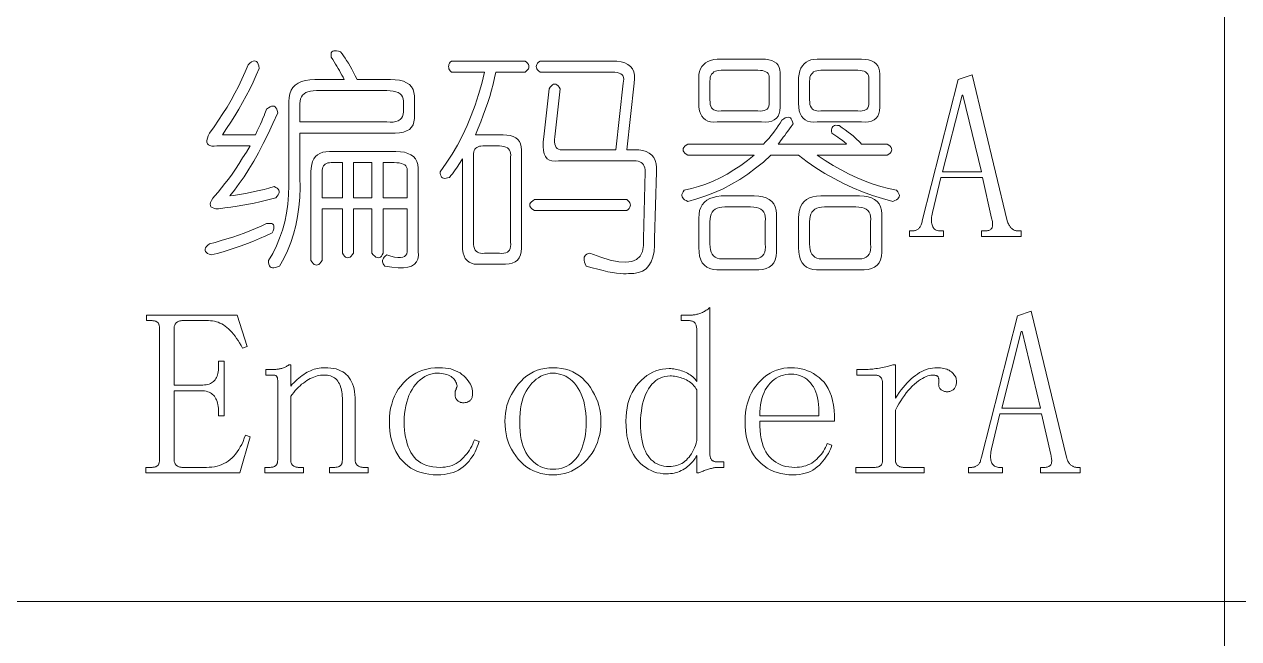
# Model space of a CAD drawing. Extents: x 1 to 297, y 1 to 210.
# Drawn here: x 231.19 to 241.71, y 45.35 to 50.67 of the extents above; entities that cross this region are included whole.
import ezdxf

# ---------------------------------------------------------------- set-up
doc = ezdxf.new("R2010")
doc.units = 0

msp = doc.modelspace()

# ---------------------------------------------------------------- linework, layer by layer
at = {"color": 7, "lineweight": 13}
for p, q in [((241.585, 61.841), (241.585, 29.51)), ((220.3, 45.675), (295.449, 45.675))]:
    msp.add_line(p, q, dxfattribs=at)
for points in [[(233.848, 50.388), (233.846, 50.403), (233.846, 50.416), (233.848, 50.426), (233.853, 50.434), (233.86, 50.44), (233.869, 50.444), (233.88, 50.445), (233.894, 50.444), (233.91, 50.441), (233.928, 50.436), (233.941, 50.419), (233.954, 50.401), (233.967, 50.381), (233.981, 50.359), (233.996, 50.336), (234.01, 50.311), (234.025, 50.285), (234.04, 50.257), (234.056, 50.227), (234.072, 50.196), (234.36, 50.196), (234.402, 50.194), (234.44, 50.189), (234.472, 50.18), (234.5, 50.168), (234.524, 50.152), (234.542, 50.133), (234.556, 50.11), (234.564, 50.083), (234.568, 50.053), (234.568, 50.02), (234.568, 49.892), (234.568, 49.859), (234.564, 49.829), (234.556, 49.804), (234.542, 49.782), (234.524, 49.764), (234.5, 49.75), (234.472, 49.74), (234.44, 49.733), (234.402, 49.731), (234.36, 49.732), (233.576, 49.732), (233.576, 49.348), (233.577, 49.26), (233.574, 49.174), (233.567, 49.091), (233.555, 49.01), (233.54, 48.932), (233.52, 48.857), (233.496, 48.784), (233.468, 48.713), (233.436, 48.645), (233.4, 48.58), (233.381, 48.572), (233.365, 48.567), (233.351, 48.564), (233.338, 48.565), (233.328, 48.568), (233.319, 48.574), (233.312, 48.583), (233.307, 48.595), (233.305, 48.61), (233.304, 48.628), (233.34, 48.69), (233.372, 48.755), (233.4, 48.822), (233.424, 48.892), (233.444, 48.964), (233.459, 49.039), (233.471, 49.116), (233.478, 49.196), (233.481, 49.279), (233.48, 49.364), (233.48, 50.004), (233.482, 50.041), (233.489, 50.073), (233.5, 50.102), (233.515, 50.127), (233.536, 50.148), (233.56, 50.165), (233.589, 50.179), (233.623, 50.188), (233.661, 50.194), (233.704, 50.196), (233.96, 50.196), (233.95, 50.215), (233.94, 50.234), (233.929, 50.254), (233.919, 50.273), (233.908, 50.292), (233.896, 50.311), (233.885, 50.33), (233.873, 50.35), (233.86, 50.369)], [(233.128, 50.324), (233.143, 50.338), (233.157, 50.348), (233.17, 50.355), (233.181, 50.357), (233.192, 50.356), (233.201, 50.351), (233.208, 50.342), (233.215, 50.329), (233.22, 50.313), (233.224, 50.292), (233.197, 50.232), (233.17, 50.172), (233.141, 50.113), (233.111, 50.054), (233.08, 49.996), (233.047, 49.939), (233.013, 49.882), (232.978, 49.826), (232.941, 49.771), (232.904, 49.716), (233.192, 49.716), (233.207, 49.75), (233.221, 49.781), (233.234, 49.81), (233.245, 49.836), (233.256, 49.86), (233.265, 49.881), (233.272, 49.9), (233.279, 49.916), (233.284, 49.929), (233.288, 49.94), (233.303, 49.951), (233.317, 49.959), (233.33, 49.964), (233.341, 49.966), (233.352, 49.964), (233.361, 49.959), (233.368, 49.951), (233.375, 49.94), (233.38, 49.926), (233.384, 49.908), (233.342, 49.814), (233.3, 49.726), (233.259, 49.642), (233.217, 49.562), (233.176, 49.488), (233.134, 49.418), (233.092, 49.354), (233.051, 49.294), (233.009, 49.238), (232.968, 49.188), (233, 49.192), (233.034, 49.196), (233.069, 49.202), (233.106, 49.209), (233.144, 49.216), (233.183, 49.225), (233.223, 49.234), (233.265, 49.244), (233.307, 49.256), (233.352, 49.268), (233.366, 49.261), (233.378, 49.254), (233.387, 49.246), (233.393, 49.237), (233.396, 49.228), (233.396, 49.218), (233.393, 49.208), (233.387, 49.196), (233.379, 49.185), (233.368, 49.172), (233.322, 49.16), (233.276, 49.148), (233.229, 49.137), (233.181, 49.126), (233.132, 49.116), (233.082, 49.107), (233.031, 49.098), (232.979, 49.09), (232.926, 49.083), (232.872, 49.076), (232.848, 49.077), (232.829, 49.081), (232.815, 49.086), (232.805, 49.094), (232.8, 49.104), (232.799, 49.116), (232.802, 49.131), (232.81, 49.148), (232.823, 49.167), (232.84, 49.188), (232.869, 49.221), (232.898, 49.257), (232.927, 49.294), (232.957, 49.334), (232.988, 49.376), (233.018, 49.42), (233.049, 49.467), (233.08, 49.516), (233.112, 49.567), (233.144, 49.62), (232.856, 49.62), (232.832, 49.618), (232.812, 49.619), (232.796, 49.623), (232.784, 49.63), (232.776, 49.64), (232.771, 49.653), (232.771, 49.668), (232.774, 49.687), (232.781, 49.708), (232.792, 49.732), (232.832, 49.787), (232.872, 49.843), (232.909, 49.9), (232.945, 49.957), (232.98, 50.016), (233.012, 50.076), (233.044, 50.136), (233.073, 50.198), (233.101, 50.261)], [(234.888, 50.356), (235.528, 50.356), (235.539, 50.346), (235.548, 50.337), (235.555, 50.327), (235.558, 50.318), (235.56, 50.308), (235.558, 50.298), (235.555, 50.289), (235.548, 50.279), (235.539, 50.27), (235.528, 50.26), (235.272, 50.26), (235.261, 50.209), (235.249, 50.156), (235.236, 50.104), (235.22, 50.05), (235.204, 49.996), (235.185, 49.941), (235.165, 49.886), (235.144, 49.83), (235.12, 49.773), (235.096, 49.716), (235.336, 49.716), (235.369, 49.714), (235.398, 49.71), (235.424, 49.702), (235.446, 49.69), (235.464, 49.676), (235.478, 49.658), (235.488, 49.638), (235.494, 49.614), (235.497, 49.586), (235.496, 49.556), (235.496, 48.772), (235.497, 48.736), (235.494, 48.704), (235.487, 48.676), (235.475, 48.652), (235.46, 48.632), (235.44, 48.617), (235.416, 48.605), (235.388, 48.598), (235.356, 48.595), (235.32, 48.596), (235.144, 48.596), (235.113, 48.595), (235.086, 48.597), (235.062, 48.604), (235.041, 48.614), (235.024, 48.628), (235.009, 48.646), (234.998, 48.668), (234.99, 48.693), (234.985, 48.723), (234.984, 48.756), (234.984, 49.508), (234.974, 49.492), (234.964, 49.476), (234.953, 49.46), (234.943, 49.444), (234.932, 49.428), (234.92, 49.412), (234.909, 49.396), (234.897, 49.38), (234.884, 49.364), (234.872, 49.348), (234.856, 49.343), (234.843, 49.34), (234.831, 49.339), (234.82, 49.34), (234.812, 49.344), (234.804, 49.35), (234.799, 49.358), (234.795, 49.369), (234.792, 49.381), (234.792, 49.396), (234.844, 49.471), (234.894, 49.548), (234.94, 49.628), (234.984, 49.711), (235.024, 49.796), (235.06, 49.884), (235.094, 49.974), (235.124, 50.067), (235.152, 50.162), (235.176, 50.26), (234.888, 50.26), (234.879, 50.27), (234.872, 50.279), (234.867, 50.289), (234.865, 50.298), (234.864, 50.308), (234.865, 50.318), (234.867, 50.327), (234.872, 50.337), (234.879, 50.346)], [(235.656, 50.356), (236.28, 50.356), (236.322, 50.354), (236.359, 50.348), (236.391, 50.339), (236.418, 50.325), (236.44, 50.308), (236.456, 50.287), (236.468, 50.262), (236.474, 50.233), (236.475, 50.201), (236.472, 50.164), (236.408, 49.588), (236.472, 49.588), (236.511, 49.586), (236.546, 49.58), (236.576, 49.571), (236.602, 49.557), (236.624, 49.54), (236.641, 49.519), (236.653, 49.494), (236.661, 49.465), (236.665, 49.433), (236.664, 49.396), (236.648, 48.82), (236.648, 48.759), (236.644, 48.705), (236.634, 48.658), (236.619, 48.618), (236.6, 48.584), (236.575, 48.557), (236.545, 48.537), (236.509, 48.523), (236.469, 48.516), (236.424, 48.516), (236.403, 48.514), (236.378, 48.513), (236.35, 48.515), (236.319, 48.519), (236.284, 48.524), (236.245, 48.531), (236.203, 48.541), (236.157, 48.552), (236.108, 48.565), (236.056, 48.58), (236.047, 48.598), (236.042, 48.615), (236.038, 48.63), (236.038, 48.644), (236.04, 48.656), (236.044, 48.666), (236.051, 48.675), (236.061, 48.682), (236.073, 48.688), (236.088, 48.692), (236.182, 48.656), (236.265, 48.631), (236.338, 48.616), (236.4, 48.613), (236.452, 48.62), (236.493, 48.638), (236.523, 48.667), (236.543, 48.707), (236.553, 48.758), (236.552, 48.82), (236.568, 49.396), (236.567, 49.414), (236.564, 49.431), (236.559, 49.445), (236.552, 49.457), (236.544, 49.468), (236.533, 49.477), (236.521, 49.483), (236.506, 49.488), (236.49, 49.491), (236.472, 49.492), (235.816, 49.492), (235.786, 49.488), (235.759, 49.49), (235.737, 49.497), (235.718, 49.51), (235.704, 49.528), (235.693, 49.552), (235.686, 49.581), (235.683, 49.615), (235.683, 49.655), (235.688, 49.7), (235.736, 50.116), (235.745, 50.13), (235.755, 50.142), (235.764, 50.15), (235.774, 50.154), (235.784, 50.156), (235.793, 50.154), (235.803, 50.15), (235.812, 50.142), (235.822, 50.13), (235.832, 50.116), (235.784, 49.7), (235.782, 49.676), (235.782, 49.655), (235.784, 49.636), (235.789, 49.621), (235.796, 49.608), (235.805, 49.598), (235.816, 49.591), (235.83, 49.587), (235.846, 49.586), (235.864, 49.588), (236.312, 49.588), (236.376, 50.164), (236.38, 50.182), (236.382, 50.199), (236.38, 50.213), (236.376, 50.225), (236.368, 50.236), (236.356, 50.245), (236.342, 50.251), (236.324, 50.256), (236.304, 50.259), (236.28, 50.26), (235.656, 50.26), (235.644, 50.27), (235.635, 50.279), (235.629, 50.289), (235.625, 50.298), (235.624, 50.308), (235.625, 50.318), (235.629, 50.327), (235.635, 50.337), (235.644, 50.346)], [(237.192, 50.372), (237.576, 50.372), (237.609, 50.371), (237.638, 50.366), (237.664, 50.359), (237.686, 50.349), (237.704, 50.336), (237.718, 50.32), (237.728, 50.301), (237.734, 50.28), (237.737, 50.255), (237.736, 50.228), (237.736, 49.988), (237.737, 49.955), (237.734, 49.925), (237.728, 49.9), (237.718, 49.878), (237.704, 49.86), (237.686, 49.846), (237.664, 49.836), (237.638, 49.829), (237.609, 49.827), (237.576, 49.828), (237.192, 49.828), (237.161, 49.827), (237.134, 49.829), (237.11, 49.836), (237.089, 49.846), (237.072, 49.86), (237.057, 49.878), (237.046, 49.9), (237.038, 49.925), (237.033, 49.955), (237.032, 49.988), (237.032, 50.212), (237.033, 50.24), (237.038, 50.265), (237.046, 50.287), (237.057, 50.307), (237.072, 50.324), (237.089, 50.339), (237.11, 50.351), (237.134, 50.361), (237.161, 50.368)], [(237.896, 50.212), (237.9, 50.242), (237.907, 50.27), (237.917, 50.294), (237.929, 50.314), (237.944, 50.332), (237.961, 50.346), (237.981, 50.358), (238.003, 50.366), (238.028, 50.37), (238.056, 50.372), (238.44, 50.372), (238.473, 50.37), (238.502, 50.366), (238.528, 50.358), (238.55, 50.346), (238.568, 50.332), (238.582, 50.314), (238.592, 50.294), (238.598, 50.27), (238.601, 50.242), (238.6, 50.212), (238.6, 49.988), (238.601, 49.955), (238.598, 49.925), (238.592, 49.9), (238.582, 49.878), (238.568, 49.86), (238.55, 49.846), (238.528, 49.836), (238.502, 49.829), (238.473, 49.827), (238.44, 49.828), (238.056, 49.828), (238.025, 49.827), (237.998, 49.829), (237.974, 49.836), (237.953, 49.846), (237.936, 49.86), (237.921, 49.878), (237.91, 49.9), (237.902, 49.925), (237.897, 49.955), (237.896, 49.988)], [(237.544, 50.276), (237.224, 50.276), (237.205, 50.275), (237.189, 50.272), (237.175, 50.267), (237.162, 50.261), (237.152, 50.252), (237.143, 50.241), (237.136, 50.229), (237.131, 50.215), (237.129, 50.198), (237.128, 50.18), (237.128, 50.02), (237.129, 49.999), (237.131, 49.98), (237.136, 49.964), (237.143, 49.951), (237.152, 49.94), (237.162, 49.932), (237.175, 49.926), (237.189, 49.923), (237.205, 49.922), (237.224, 49.924), (237.544, 49.924), (237.565, 49.922), (237.583, 49.923), (237.599, 49.926), (237.613, 49.932), (237.624, 49.94), (237.632, 49.951), (237.638, 49.964), (237.641, 49.98), (237.642, 49.999), (237.64, 50.02), (237.64, 50.196), (237.642, 50.211), (237.641, 50.225), (237.638, 50.237), (237.632, 50.247), (237.624, 50.256), (237.613, 50.263), (237.599, 50.269), (237.583, 50.273), (237.565, 50.275)], [(238.408, 50.276), (238.088, 50.276), (238.069, 50.275), (238.053, 50.272), (238.039, 50.267), (238.026, 50.261), (238.016, 50.252), (238.007, 50.241), (238, 50.229), (237.995, 50.215), (237.993, 50.198), (237.992, 50.18), (237.992, 50.02), (237.993, 49.999), (237.995, 49.98), (238, 49.964), (238.007, 49.951), (238.016, 49.94), (238.026, 49.932), (238.039, 49.926), (238.053, 49.923), (238.069, 49.922), (238.088, 49.924), (238.408, 49.924), (238.429, 49.922), (238.447, 49.923), (238.463, 49.926), (238.477, 49.932), (238.488, 49.94), (238.496, 49.951), (238.502, 49.964), (238.505, 49.98), (238.506, 49.999), (238.504, 50.02), (238.504, 50.18), (238.506, 50.198), (238.505, 50.215), (238.502, 50.229), (238.496, 50.241), (238.488, 50.252), (238.477, 50.261), (238.463, 50.267), (238.447, 50.272), (238.429, 50.275)], [(239.488, 49.348), (239.128, 49.348), (239.056, 49.044), (239.053, 49.03), (239.051, 49.016), (239.049, 49.003), (239.048, 48.991), (239.048, 48.979), (239.048, 48.968), (239.049, 48.957), (239.051, 48.947), (239.053, 48.937), (239.056, 48.928), (239.059, 48.92), (239.064, 48.912), (239.069, 48.906), (239.075, 48.9), (239.082, 48.895), (239.089, 48.891), (239.098, 48.888), (239.107, 48.886), (239.117, 48.884), (239.128, 48.884), (239.152, 48.884), (239.152, 48.836), (238.856, 48.836), (238.856, 48.884), (238.88, 48.884), (238.886, 48.884), (238.892, 48.885), (238.898, 48.886), (238.904, 48.887), (238.91, 48.889), (238.915, 48.891), (238.921, 48.894), (238.926, 48.897), (238.931, 48.9), (238.936, 48.904), (238.94, 48.908), (238.945, 48.913), (238.949, 48.919), (238.952, 48.925), (238.956, 48.931), (238.959, 48.938), (238.961, 48.946), (238.964, 48.954), (238.966, 48.963), (238.968, 48.972), (239.28, 50.196), (239.4, 50.236), (239.704, 48.972), (239.707, 48.963), (239.71, 48.954), (239.714, 48.946), (239.718, 48.938), (239.722, 48.931), (239.726, 48.925), (239.73, 48.919), (239.734, 48.913), (239.739, 48.908), (239.744, 48.904), (239.749, 48.9), (239.754, 48.897), (239.759, 48.894), (239.764, 48.891), (239.77, 48.889), (239.775, 48.887), (239.781, 48.886), (239.787, 48.885), (239.793, 48.884), (239.8, 48.884), (239.824, 48.884), (239.824, 48.836), (239.48, 48.836), (239.48, 48.884), (239.512, 48.884), (239.521, 48.884), (239.529, 48.885), (239.537, 48.887), (239.544, 48.889), (239.551, 48.891), (239.556, 48.894), (239.561, 48.898), (239.565, 48.902), (239.569, 48.907), (239.572, 48.912), (239.574, 48.918), (239.575, 48.924), (239.576, 48.931), (239.577, 48.939), (239.577, 48.947), (239.576, 48.956), (239.575, 48.965), (239.573, 48.975), (239.571, 48.985), (239.568, 48.996)], [(234.328, 50.1), (233.72, 50.1), (233.692, 50.099), (233.668, 50.096), (233.646, 50.09), (233.627, 50.082), (233.612, 50.072), (233.599, 50.06), (233.589, 50.045), (233.581, 50.028), (233.577, 50.009), (233.576, 49.988), (233.576, 49.828), (234.328, 49.828), (234.358, 49.826), (234.385, 49.827), (234.408, 49.831), (234.427, 49.838), (234.444, 49.848), (234.456, 49.861), (234.465, 49.876), (234.471, 49.895), (234.473, 49.916), (234.472, 49.94), (234.472, 49.988), (234.473, 50.009), (234.471, 50.028), (234.465, 50.045), (234.456, 50.06), (234.444, 50.072), (234.427, 50.082), (234.408, 50.09), (234.385, 50.096), (234.358, 50.099)], [(239.32, 50.06), (239.312, 50.06), (239.144, 49.396), (239.48, 49.396)], [(238.184, 49.732), (238.181, 49.747), (238.181, 49.76), (238.183, 49.771), (238.186, 49.781), (238.192, 49.788), (238.199, 49.793), (238.208, 49.797), (238.219, 49.799), (238.233, 49.798), (238.248, 49.796), (238.275, 49.777), (238.301, 49.759), (238.325, 49.741), (238.347, 49.724), (238.368, 49.708), (238.386, 49.692), (238.402, 49.677), (238.417, 49.663), (238.429, 49.649), (238.44, 49.636), (238.664, 49.636), (238.678, 49.626), (238.689, 49.617), (238.697, 49.607), (238.702, 49.598), (238.704, 49.588), (238.702, 49.578), (238.697, 49.569), (238.689, 49.559), (238.678, 49.55), (238.664, 49.54), (238.056, 49.54), (238.126, 49.494), (238.196, 49.451), (238.265, 49.412), (238.335, 49.376), (238.404, 49.344), (238.472, 49.315), (238.541, 49.29), (238.609, 49.269), (238.676, 49.251), (238.744, 49.236), (238.755, 49.224), (238.763, 49.212), (238.768, 49.201), (238.769, 49.19), (238.768, 49.18), (238.763, 49.171), (238.755, 49.162), (238.744, 49.154), (238.729, 49.147), (238.712, 49.14), (238.623, 49.164), (238.536, 49.192), (238.45, 49.223), (238.366, 49.258), (238.284, 49.296), (238.203, 49.338), (238.124, 49.383), (238.046, 49.432), (237.97, 49.484), (237.896, 49.54), (237.656, 49.54), (237.591, 49.481), (237.524, 49.427), (237.456, 49.376), (237.387, 49.33), (237.316, 49.288), (237.243, 49.25), (237.168, 49.216), (237.092, 49.187), (237.015, 49.161), (236.936, 49.14), (236.921, 49.147), (236.909, 49.154), (236.899, 49.162), (236.892, 49.171), (236.888, 49.18), (236.886, 49.19), (236.886, 49.201), (236.89, 49.212), (236.895, 49.224), (236.904, 49.236), (236.967, 49.251), (237.03, 49.269), (237.093, 49.29), (237.155, 49.315), (237.216, 49.344), (237.276, 49.376), (237.336, 49.412), (237.395, 49.451), (237.454, 49.494), (237.512, 49.54), (236.936, 49.54), (236.921, 49.55), (236.91, 49.559), (236.902, 49.569), (236.897, 49.578), (236.896, 49.588), (236.897, 49.598), (236.902, 49.607), (236.91, 49.617), (236.921, 49.626), (236.936, 49.636), (237.592, 49.636), (237.608, 49.653), (237.624, 49.67), (237.64, 49.688), (237.656, 49.708), (237.672, 49.728), (237.688, 49.749), (237.704, 49.772), (237.72, 49.795), (237.736, 49.819), (237.752, 49.844), (237.767, 49.855), (237.781, 49.863), (237.794, 49.868), (237.805, 49.87), (237.816, 49.868), (237.825, 49.863), (237.832, 49.855), (237.839, 49.844), (237.844, 49.83), (237.848, 49.812), (237.832, 49.79), (237.817, 49.769), (237.803, 49.749), (237.789, 49.73), (237.776, 49.712), (237.763, 49.695), (237.751, 49.679), (237.74, 49.664), (237.73, 49.649), (237.72, 49.636), (238.312, 49.636), (238.305, 49.643), (238.296, 49.65), (238.287, 49.658), (238.276, 49.667), (238.264, 49.676), (238.25, 49.686), (238.235, 49.697), (238.219, 49.708), (238.202, 49.72)], [(233.832, 49.572), (234.408, 49.572), (234.447, 49.57), (234.482, 49.565), (234.512, 49.556), (234.538, 49.544), (234.56, 49.528), (234.577, 49.509), (234.589, 49.486), (234.597, 49.459), (234.601, 49.429), (234.6, 49.396), (234.6, 48.708), (234.603, 48.672), (234.598, 48.641), (234.587, 48.616), (234.569, 48.595), (234.544, 48.58), (234.511, 48.57), (234.472, 48.565), (234.426, 48.565), (234.372, 48.57), (234.312, 48.58), (234.303, 48.59), (234.297, 48.599), (234.293, 48.609), (234.291, 48.618), (234.292, 48.628), (234.294, 48.638), (234.299, 48.647), (234.307, 48.657), (234.316, 48.666), (234.328, 48.676), (234.364, 48.665), (234.396, 48.657), (234.424, 48.653), (234.448, 48.653), (234.468, 48.656), (234.483, 48.663), (234.495, 48.673), (234.502, 48.686), (234.505, 48.703), (234.504, 48.724), (234.504, 49.076), (234.296, 49.076), (234.296, 48.692), (234.289, 48.678), (234.282, 48.666), (234.274, 48.658), (234.265, 48.654), (234.256, 48.652), (234.246, 48.654), (234.235, 48.658), (234.224, 48.666), (234.212, 48.678), (234.2, 48.692), (234.2, 49.076), (234.04, 49.076), (234.04, 48.692), (234.03, 48.678), (234.02, 48.666), (234.011, 48.658), (234.001, 48.654), (233.992, 48.652), (233.982, 48.654), (233.972, 48.658), (233.963, 48.666), (233.953, 48.678), (233.944, 48.692), (233.944, 49.076), (233.768, 49.076), (233.768, 48.628), (233.758, 48.614), (233.748, 48.602), (233.739, 48.594), (233.729, 48.59), (233.72, 48.588), (233.71, 48.59), (233.7, 48.594), (233.691, 48.602), (233.681, 48.614), (233.672, 48.628), (233.672, 49.396), (233.673, 49.429), (233.678, 49.459), (233.686, 49.486), (233.697, 49.509), (233.712, 49.528), (233.729, 49.544), (233.75, 49.556), (233.774, 49.565), (233.801, 49.57)], [(235.304, 49.62), (235.16, 49.62), (235.144, 49.619), (235.131, 49.617), (235.119, 49.613), (235.108, 49.607), (235.1, 49.6), (235.092, 49.591), (235.087, 49.581), (235.083, 49.569), (235.08, 49.555), (235.08, 49.54), (235.08, 48.788), (235.081, 48.767), (235.083, 48.748), (235.088, 48.732), (235.095, 48.719), (235.104, 48.708), (235.114, 48.7), (235.127, 48.694), (235.141, 48.691), (235.157, 48.69), (235.176, 48.692), (235.304, 48.692), (235.325, 48.69), (235.343, 48.691), (235.359, 48.694), (235.373, 48.7), (235.384, 48.708), (235.392, 48.719), (235.398, 48.732), (235.401, 48.748), (235.402, 48.767), (235.4, 48.788), (235.4, 49.524), (235.402, 49.542), (235.401, 49.559), (235.398, 49.573), (235.392, 49.585), (235.384, 49.596), (235.373, 49.605), (235.359, 49.611), (235.343, 49.616), (235.325, 49.619)], [(233.944, 49.476), (233.848, 49.476), (233.832, 49.475), (233.819, 49.473), (233.807, 49.469), (233.796, 49.463), (233.788, 49.456), (233.78, 49.447), (233.775, 49.437), (233.771, 49.425), (233.768, 49.411), (233.768, 49.396), (233.768, 49.172), (233.944, 49.172)], [(234.2, 49.476), (234.04, 49.476), (234.04, 49.172), (234.2, 49.172)], [(234.392, 49.476), (234.296, 49.476), (234.296, 49.172), (234.504, 49.172), (234.504, 49.396), (234.505, 49.411), (234.504, 49.425), (234.5, 49.437), (234.493, 49.447), (234.484, 49.456), (234.471, 49.463), (234.455, 49.469), (234.437, 49.473), (234.416, 49.475)], [(236.408, 49.156), (236.419, 49.146), (236.428, 49.137), (236.435, 49.127), (236.438, 49.118), (236.44, 49.108), (236.438, 49.098), (236.435, 49.089), (236.428, 49.079), (236.419, 49.07), (236.408, 49.06), (235.608, 49.06), (235.593, 49.07), (235.582, 49.079), (235.574, 49.089), (235.569, 49.098), (235.568, 49.108), (235.569, 49.118), (235.574, 49.127), (235.582, 49.137), (235.593, 49.146), (235.608, 49.156)], [(237.032, 48.996), (237.034, 49.03), (237.039, 49.06), (237.049, 49.087), (237.062, 49.111), (237.08, 49.132), (237.101, 49.15), (237.126, 49.164), (237.155, 49.175), (237.187, 49.183), (237.224, 49.188), (237.512, 49.188), (237.551, 49.186), (237.586, 49.18), (237.616, 49.171), (237.642, 49.157), (237.664, 49.14), (237.681, 49.119), (237.693, 49.094), (237.701, 49.065), (237.705, 49.033), (237.704, 48.996), (237.704, 48.74), (237.705, 48.701), (237.701, 48.666), (237.693, 48.635), (237.681, 48.609), (237.664, 48.588), (237.642, 48.571), (237.616, 48.559), (237.586, 48.551), (237.551, 48.547), (237.512, 48.548), (237.224, 48.548), (237.187, 48.547), (237.155, 48.551), (237.126, 48.559), (237.101, 48.571), (237.08, 48.588), (237.062, 48.609), (237.049, 48.635), (237.039, 48.666), (237.034, 48.701), (237.032, 48.74)], [(237.896, 48.996), (237.898, 49.033), (237.903, 49.065), (237.913, 49.094), (237.926, 49.119), (237.944, 49.14), (237.965, 49.157), (237.99, 49.171), (238.019, 49.18), (238.051, 49.186), (238.088, 49.188), (238.424, 49.188), (238.463, 49.186), (238.498, 49.18), (238.528, 49.171), (238.554, 49.157), (238.576, 49.14), (238.593, 49.119), (238.605, 49.094), (238.613, 49.065), (238.617, 49.033), (238.616, 48.996), (238.616, 48.74), (238.617, 48.701), (238.613, 48.666), (238.605, 48.635), (238.593, 48.609), (238.576, 48.588), (238.554, 48.571), (238.528, 48.559), (238.498, 48.551), (238.463, 48.547), (238.424, 48.548), (238.088, 48.548), (238.051, 48.547), (238.019, 48.551), (237.99, 48.559), (237.965, 48.571), (237.944, 48.588), (237.926, 48.609), (237.913, 48.635), (237.903, 48.666), (237.898, 48.701), (237.896, 48.74)], [(237.48, 49.092), (237.256, 49.092), (237.231, 49.091), (237.21, 49.087), (237.19, 49.081), (237.174, 49.072), (237.16, 49.06), (237.148, 49.046), (237.139, 49.029), (237.133, 49.01), (237.129, 48.988), (237.128, 48.964), (237.128, 48.772), (237.129, 48.745), (237.133, 48.721), (237.139, 48.7), (237.148, 48.682), (237.16, 48.668), (237.174, 48.657), (237.19, 48.649), (237.21, 48.644), (237.231, 48.642), (237.256, 48.644), (237.48, 48.644), (237.507, 48.642), (237.531, 48.644), (237.552, 48.649), (237.569, 48.657), (237.584, 48.668), (237.595, 48.682), (237.603, 48.7), (237.608, 48.721), (237.609, 48.745), (237.608, 48.772), (237.608, 48.964), (237.609, 48.988), (237.608, 49.01), (237.603, 49.029), (237.595, 49.046), (237.584, 49.06), (237.569, 49.072), (237.552, 49.081), (237.531, 49.087), (237.507, 49.091)], [(238.392, 49.092), (238.12, 49.092), (238.095, 49.091), (238.074, 49.087), (238.054, 49.081), (238.038, 49.072), (238.024, 49.06), (238.012, 49.046), (238.003, 49.029), (237.997, 49.01), (237.993, 48.988), (237.992, 48.964), (237.992, 48.772), (237.993, 48.745), (237.997, 48.721), (238.003, 48.7), (238.012, 48.682), (238.024, 48.668), (238.038, 48.657), (238.054, 48.649), (238.074, 48.644), (238.095, 48.642), (238.12, 48.644), (238.392, 48.644), (238.419, 48.642), (238.443, 48.644), (238.464, 48.649), (238.481, 48.657), (238.496, 48.668), (238.507, 48.682), (238.515, 48.7), (238.52, 48.721), (238.521, 48.745), (238.52, 48.772), (238.52, 48.964), (238.521, 48.988), (238.52, 49.01), (238.515, 49.029), (238.507, 49.046), (238.496, 49.06), (238.481, 49.072), (238.464, 49.081), (238.443, 49.087), (238.419, 49.091)], [(232.792, 48.772), (232.843, 48.785), (232.893, 48.8), (232.944, 48.815), (232.994, 48.831), (233.044, 48.848), (233.093, 48.866), (233.142, 48.885), (233.191, 48.905), (233.239, 48.926), (233.288, 48.948), (233.305, 48.95), (233.32, 48.95), (233.332, 48.948), (233.341, 48.943), (233.348, 48.936), (233.351, 48.927), (233.351, 48.916), (233.349, 48.902), (233.344, 48.886), (233.336, 48.868), (233.281, 48.843), (233.227, 48.819), (233.174, 48.797), (233.121, 48.776), (233.068, 48.756), (233.015, 48.737), (232.963, 48.72), (232.911, 48.704), (232.859, 48.689), (232.808, 48.676), (232.79, 48.683), (232.776, 48.69), (232.766, 48.698), (232.759, 48.707), (232.756, 48.716), (232.756, 48.726), (232.759, 48.737), (232.767, 48.748), (232.777, 48.76)], [(236.752, 46.78), (236.723, 46.781), (236.696, 46.785), (236.669, 46.79), (236.643, 46.799), (236.618, 46.809), (236.593, 46.822), (236.57, 46.837), (236.547, 46.854), (236.525, 46.874), (236.504, 46.896), (236.484, 46.92), (236.466, 46.947), (236.451, 46.975), (236.437, 47.006), (236.426, 47.039), (236.416, 47.074), (236.409, 47.111), (236.404, 47.151), (236.401, 47.192), (236.4, 47.236), (236.401, 47.277), (236.404, 47.316), (236.41, 47.353), (236.418, 47.389), (236.428, 47.423), (236.44, 47.455), (236.455, 47.486), (236.471, 47.515), (236.49, 47.542), (236.512, 47.568), (236.534, 47.592), (236.558, 47.613), (236.582, 47.631), (236.608, 47.647), (236.634, 47.661), (236.66, 47.672), (236.688, 47.681), (236.716, 47.687), (236.746, 47.691), (236.776, 47.692), (236.788, 47.692), (236.801, 47.691), (236.814, 47.69), (236.827, 47.688), (236.841, 47.685), (236.854, 47.682), (236.867, 47.678), (236.881, 47.674), (236.894, 47.669), (236.908, 47.664), (236.921, 47.658), (236.934, 47.652), (236.946, 47.645), (236.958, 47.637), (236.969, 47.629), (236.979, 47.62), (236.989, 47.611), (236.999, 47.601), (237.007, 47.591), (237.016, 47.58), (237.016, 48.012), (237.015, 48.021), (237.015, 48.03), (237.014, 48.039), (237.013, 48.047), (237.012, 48.054), (237.01, 48.061), (237.008, 48.067), (237.005, 48.073), (237.003, 48.079), (237, 48.084), (236.996, 48.089), (236.992, 48.093), (236.988, 48.096), (236.983, 48.099), (236.978, 48.102), (236.972, 48.104), (236.965, 48.106), (236.959, 48.107), (236.951, 48.108), (236.944, 48.108), (236.88, 48.108), (236.88, 48.156), (236.968, 48.156), (236.976, 48.156), (236.984, 48.157), (236.992, 48.157), (237, 48.159), (237.008, 48.16), (237.016, 48.162), (237.024, 48.164), (237.032, 48.166), (237.04, 48.169), (237.048, 48.172), (237.056, 48.175), (237.064, 48.179), (237.072, 48.183), (237.08, 48.187), (237.088, 48.192), (237.096, 48.197), (237.104, 48.202), (237.112, 48.208), (237.12, 48.214), (237.128, 48.22), (237.128, 46.956), (237.128, 46.948), (237.128, 46.941), (237.129, 46.934), (237.13, 46.928), (237.132, 46.922), (237.133, 46.917), (237.135, 46.912), (237.138, 46.907), (237.141, 46.903), (237.144, 46.9), (237.147, 46.897), (237.151, 46.894), (237.155, 46.892), (237.159, 46.89), (237.164, 46.888), (237.169, 46.887), (237.174, 46.885), (237.179, 46.885), (237.185, 46.884), (237.192, 46.884), (237.248, 46.884), (237.248, 46.836), (237.2, 46.836), (237.193, 46.836), (237.186, 46.836), (237.179, 46.835), (237.172, 46.834), (237.165, 46.833), (237.157, 46.832), (237.149, 46.83), (237.141, 46.828), (237.132, 46.826), (237.124, 46.824), (237.115, 46.822), (237.106, 46.819), (237.097, 46.816), (237.088, 46.813), (237.079, 46.809), (237.069, 46.805), (237.06, 46.801), (237.051, 46.797), (237.041, 46.793), (237.032, 46.788), (237.016, 46.788), (237.016, 46.94), (237.007, 46.926), (236.999, 46.912), (236.989, 46.899), (236.979, 46.887), (236.969, 46.875), (236.958, 46.864), (236.946, 46.853), (236.934, 46.843), (236.921, 46.833), (236.908, 46.824), (236.894, 46.816), (236.88, 46.808), (236.865, 46.802), (236.85, 46.796), (236.835, 46.791), (236.819, 46.787), (236.803, 46.784), (236.786, 46.782), (236.769, 46.78)], [(240, 47.3), (239.64, 47.3), (239.568, 46.996), (239.565, 46.982), (239.563, 46.968), (239.561, 46.955), (239.56, 46.943), (239.56, 46.931), (239.56, 46.92), (239.561, 46.909), (239.563, 46.899), (239.565, 46.889), (239.568, 46.88), (239.571, 46.872), (239.576, 46.864), (239.581, 46.858), (239.587, 46.852), (239.594, 46.847), (239.601, 46.843), (239.61, 46.84), (239.619, 46.838), (239.629, 46.836), (239.64, 46.836), (239.664, 46.836), (239.664, 46.788), (239.368, 46.788), (239.368, 46.836), (239.392, 46.836), (239.398, 46.836), (239.404, 46.837), (239.41, 46.838), (239.416, 46.839), (239.422, 46.841), (239.427, 46.843), (239.433, 46.846), (239.438, 46.849), (239.443, 46.852), (239.448, 46.856), (239.452, 46.86), (239.457, 46.865), (239.461, 46.871), (239.464, 46.877), (239.468, 46.883), (239.471, 46.89), (239.473, 46.898), (239.476, 46.906), (239.478, 46.915), (239.48, 46.924), (239.792, 48.148), (239.912, 48.188), (240.216, 46.924), (240.219, 46.915), (240.222, 46.906), (240.226, 46.898), (240.23, 46.89), (240.234, 46.883), (240.238, 46.877), (240.242, 46.871), (240.246, 46.865), (240.251, 46.86), (240.256, 46.856), (240.261, 46.852), (240.266, 46.849), (240.271, 46.846), (240.276, 46.843), (240.282, 46.841), (240.287, 46.839), (240.293, 46.838), (240.299, 46.837), (240.305, 46.836), (240.312, 46.836), (240.336, 46.836), (240.336, 46.788), (239.992, 46.788), (239.992, 46.836), (240.024, 46.836), (240.033, 46.836), (240.041, 46.837), (240.049, 46.839), (240.056, 46.841), (240.063, 46.843), (240.068, 46.846), (240.073, 46.85), (240.077, 46.854), (240.081, 46.859), (240.084, 46.864), (240.086, 46.87), (240.087, 46.876), (240.088, 46.883), (240.089, 46.891), (240.089, 46.899), (240.088, 46.908), (240.087, 46.917), (240.085, 46.927), (240.083, 46.937), (240.08, 46.948)], [(232.248, 48.108), (232.248, 48.156), (233.032, 48.156), (233.12, 47.884), (233.08, 47.868), (233.067, 47.891), (233.054, 47.914), (233.041, 47.935), (233.027, 47.954), (233.014, 47.973), (233, 47.99), (232.986, 48.007), (232.972, 48.022), (232.958, 48.035), (232.944, 48.048), (232.929, 48.059), (232.914, 48.07), (232.899, 48.079), (232.883, 48.086), (232.868, 48.093), (232.852, 48.098), (232.835, 48.103), (232.818, 48.106), (232.801, 48.107), (232.784, 48.108), (232.56, 48.108), (232.553, 48.108), (232.547, 48.107), (232.542, 48.107), (232.536, 48.105), (232.531, 48.104), (232.526, 48.102), (232.521, 48.1), (232.516, 48.098), (232.512, 48.095), (232.508, 48.092), (232.504, 48.089), (232.5, 48.085), (232.497, 48.081), (232.495, 48.077), (232.493, 48.072), (232.491, 48.067), (232.489, 48.062), (232.488, 48.056), (232.488, 48.05), (232.488, 48.044), (232.488, 47.548), (232.72, 47.548), (232.735, 47.548), (232.75, 47.55), (232.764, 47.552), (232.777, 47.554), (232.789, 47.558), (232.8, 47.562), (232.81, 47.568), (232.819, 47.574), (232.828, 47.58), (232.836, 47.588), (232.842, 47.596), (232.849, 47.606), (232.854, 47.616), (232.859, 47.626), (232.863, 47.638), (232.866, 47.65), (232.868, 47.664), (232.87, 47.678), (232.871, 47.692), (232.872, 47.708), (232.872, 47.756), (232.92, 47.756), (232.92, 47.284), (232.872, 47.284), (232.872, 47.316), (232.871, 47.333), (232.87, 47.35), (232.868, 47.365), (232.866, 47.38), (232.863, 47.394), (232.859, 47.407), (232.854, 47.42), (232.849, 47.431), (232.842, 47.442), (232.836, 47.452), (232.828, 47.461), (232.819, 47.469), (232.81, 47.477), (232.8, 47.483), (232.789, 47.488), (232.777, 47.492), (232.764, 47.496), (232.75, 47.498), (232.735, 47.5), (232.72, 47.5), (232.488, 47.5), (232.488, 46.9), (232.488, 46.894), (232.488, 46.888), (232.489, 46.882), (232.491, 46.877), (232.493, 46.872), (232.495, 46.867), (232.497, 46.863), (232.5, 46.859), (232.504, 46.855), (232.508, 46.852), (232.512, 46.849), (232.516, 46.846), (232.521, 46.844), (232.526, 46.842), (232.531, 46.84), (232.536, 46.839), (232.542, 46.837), (232.547, 46.837), (232.553, 46.836), (232.56, 46.836), (232.768, 46.836), (232.791, 46.837), (232.814, 46.839), (232.836, 46.842), (232.858, 46.847), (232.879, 46.853), (232.899, 46.861), (232.918, 46.869), (232.937, 46.88), (232.954, 46.891), (232.972, 46.904), (232.988, 46.918), (233.004, 46.934), (233.019, 46.952), (233.033, 46.971), (233.047, 46.991), (233.059, 47.013), (233.072, 47.036), (233.083, 47.061), (233.094, 47.088), (233.104, 47.116), (233.144, 47.1), (233.056, 46.788), (232.24, 46.788), (232.24, 46.836), (232.288, 46.836), (232.295, 46.836), (232.303, 46.837), (232.309, 46.837), (232.316, 46.839), (232.322, 46.84), (232.327, 46.842), (232.332, 46.844), (232.336, 46.846), (232.34, 46.849), (232.344, 46.852), (232.347, 46.855), (232.349, 46.859), (232.352, 46.863), (232.354, 46.867), (232.356, 46.872), (232.357, 46.877), (232.358, 46.882), (232.359, 46.888), (232.359, 46.894), (232.36, 46.9), (232.36, 48.044), (232.359, 48.05), (232.359, 48.056), (232.358, 48.062), (232.357, 48.067), (232.356, 48.072), (232.354, 48.077), (232.352, 48.081), (232.349, 48.085), (232.347, 48.089), (232.344, 48.092), (232.34, 48.095), (232.336, 48.098), (232.332, 48.1), (232.327, 48.102), (232.322, 48.104), (232.316, 48.105), (232.309, 48.107), (232.303, 48.107), (232.295, 48.108), (232.288, 48.108)], [(239.832, 48.012), (239.824, 48.012), (239.656, 47.348), (239.992, 47.348)], [(233.272, 46.788), (233.272, 46.836), (233.312, 46.836), (233.319, 46.836), (233.327, 46.837), (233.333, 46.837), (233.34, 46.839), (233.346, 46.84), (233.351, 46.842), (233.356, 46.844), (233.36, 46.846), (233.364, 46.849), (233.368, 46.852), (233.371, 46.855), (233.373, 46.859), (233.376, 46.863), (233.378, 46.867), (233.38, 46.872), (233.381, 46.877), (233.382, 46.882), (233.383, 46.888), (233.383, 46.894), (233.384, 46.9), (233.384, 47.588), (233.384, 47.593), (233.383, 47.597), (233.383, 47.601), (233.382, 47.605), (233.382, 47.609), (233.381, 47.613), (233.38, 47.616), (233.379, 47.619), (233.377, 47.622), (233.376, 47.624), (233.374, 47.626), (233.372, 47.628), (233.369, 47.63), (233.367, 47.632), (233.364, 47.633), (233.36, 47.634), (233.357, 47.635), (233.353, 47.636), (233.348, 47.636), (233.344, 47.636), (233.28, 47.636), (233.28, 47.684), (233.336, 47.684), (233.344, 47.684), (233.352, 47.684), (233.359, 47.685), (233.367, 47.685), (233.375, 47.686), (233.382, 47.687), (233.39, 47.688), (233.397, 47.689), (233.404, 47.691), (233.412, 47.692), (233.419, 47.694), (233.426, 47.696), (233.433, 47.698), (233.44, 47.701), (233.447, 47.704), (233.453, 47.707), (233.46, 47.711), (233.467, 47.715), (233.473, 47.719), (233.48, 47.724), (233.496, 47.724), (233.496, 47.54), (233.51, 47.556), (233.524, 47.57), (233.539, 47.584), (233.553, 47.598), (233.568, 47.61), (233.582, 47.622), (233.596, 47.632), (233.611, 47.642), (233.625, 47.652), (233.64, 47.66), (233.654, 47.668), (233.669, 47.674), (233.684, 47.68), (233.699, 47.686), (233.714, 47.69), (233.729, 47.694), (233.744, 47.696), (233.76, 47.698), (233.776, 47.7), (233.792, 47.7), (233.818, 47.699), (233.843, 47.697), (233.867, 47.694), (233.889, 47.689), (233.91, 47.682), (233.929, 47.674), (233.947, 47.665), (233.963, 47.654), (233.978, 47.642), (233.992, 47.628), (234.004, 47.613), (234.015, 47.596), (234.024, 47.578), (234.033, 47.559), (234.04, 47.538), (234.045, 47.516), (234.05, 47.492), (234.053, 47.467), (234.055, 47.44), (234.056, 47.412), (234.056, 46.9), (234.056, 46.894), (234.056, 46.888), (234.057, 46.882), (234.059, 46.877), (234.061, 46.872), (234.063, 46.867), (234.065, 46.863), (234.068, 46.859), (234.072, 46.855), (234.076, 46.852), (234.08, 46.849), (234.084, 46.846), (234.089, 46.844), (234.094, 46.842), (234.099, 46.84), (234.104, 46.839), (234.11, 46.837), (234.115, 46.837), (234.121, 46.836), (234.128, 46.836), (234.168, 46.836), (234.168, 46.788), (233.832, 46.788), (233.832, 46.836), (233.872, 46.836), (233.879, 46.836), (233.887, 46.837), (233.893, 46.837), (233.9, 46.839), (233.906, 46.84), (233.911, 46.842), (233.916, 46.844), (233.92, 46.846), (233.924, 46.849), (233.928, 46.852), (233.931, 46.855), (233.933, 46.859), (233.936, 46.863), (233.938, 46.867), (233.94, 46.872), (233.941, 46.877), (233.942, 46.882), (233.943, 46.888), (233.943, 46.894), (233.944, 46.9), (233.944, 47.436), (233.943, 47.455), (233.942, 47.473), (233.94, 47.49), (233.937, 47.506), (233.934, 47.521), (233.929, 47.535), (233.924, 47.549), (233.918, 47.561), (233.911, 47.573), (233.904, 47.584), (233.895, 47.594), (233.886, 47.603), (233.876, 47.611), (233.865, 47.617), (233.854, 47.623), (233.841, 47.628), (233.828, 47.631), (233.814, 47.634), (233.799, 47.636), (233.784, 47.636), (233.769, 47.636), (233.755, 47.634), (233.74, 47.632), (233.725, 47.628), (233.711, 47.624), (233.696, 47.619), (233.681, 47.613), (233.666, 47.605), (233.651, 47.597), (233.636, 47.588), (233.621, 47.578), (233.606, 47.567), (233.591, 47.556), (233.577, 47.543), (233.563, 47.53), (233.549, 47.516), (233.535, 47.501), (233.522, 47.486), (233.509, 47.469), (233.496, 47.452), (233.496, 46.9), (233.496, 46.894), (233.496, 46.888), (233.497, 46.882), (233.499, 46.877), (233.501, 46.872), (233.503, 46.867), (233.505, 46.863), (233.508, 46.859), (233.512, 46.855), (233.516, 46.852), (233.52, 46.849), (233.524, 46.846), (233.529, 46.844), (233.534, 46.842), (233.539, 46.84), (233.544, 46.839), (233.55, 46.837), (233.555, 46.837), (233.561, 46.836), (233.568, 46.836), (233.608, 46.836), (233.608, 46.788)], [(234.92, 47.468), (234.92, 47.473), (234.92, 47.477), (234.92, 47.481), (234.92, 47.485), (234.921, 47.488), (234.921, 47.491), (234.922, 47.494), (234.922, 47.496), (234.923, 47.498), (234.924, 47.5), (234.924, 47.502), (234.925, 47.504), (234.926, 47.506), (234.927, 47.509), (234.929, 47.512), (234.93, 47.515), (234.931, 47.519), (234.933, 47.523), (234.934, 47.527), (234.936, 47.532), (234.937, 47.539), (234.937, 47.545), (234.936, 47.552), (234.934, 47.56), (234.932, 47.567), (234.928, 47.575), (234.923, 47.583), (234.918, 47.591), (234.911, 47.599), (234.904, 47.608), (234.895, 47.616), (234.885, 47.624), (234.875, 47.63), (234.863, 47.636), (234.85, 47.641), (234.835, 47.645), (234.82, 47.648), (234.804, 47.65), (234.786, 47.652), (234.768, 47.652), (234.744, 47.651), (234.721, 47.647), (234.699, 47.642), (234.677, 47.633), (234.657, 47.623), (234.637, 47.61), (234.617, 47.595), (234.599, 47.578), (234.581, 47.558), (234.564, 47.536), (234.548, 47.512), (234.533, 47.487), (234.521, 47.46), (234.51, 47.431), (234.501, 47.401), (234.493, 47.369), (234.487, 47.336), (234.483, 47.302), (234.48, 47.266), (234.48, 47.228), (234.48, 47.194), (234.483, 47.16), (234.486, 47.129), (234.491, 47.098), (234.498, 47.069), (234.506, 47.041), (234.515, 47.015), (234.526, 46.99), (234.538, 46.966), (234.552, 46.944), (234.567, 46.924), (234.584, 46.905), (234.604, 46.889), (234.625, 46.875), (234.648, 46.863), (234.673, 46.853), (234.699, 46.846), (234.728, 46.84), (234.759, 46.837), (234.792, 46.836), (234.814, 46.837), (234.835, 46.839), (234.856, 46.843), (234.875, 46.848), (234.895, 46.854), (234.913, 46.862), (234.931, 46.871), (234.948, 46.882), (234.964, 46.894), (234.98, 46.908), (234.994, 46.923), (235.008, 46.938), (235.021, 46.953), (235.033, 46.969), (235.045, 46.986), (235.055, 47.003), (235.064, 47.021), (235.073, 47.039), (235.081, 47.057), (235.088, 47.076), (235.128, 47.06), (235.121, 47.036), (235.113, 47.013), (235.103, 46.991), (235.093, 46.97), (235.082, 46.949), (235.069, 46.929), (235.055, 46.91), (235.041, 46.891), (235.025, 46.873), (235.008, 46.856), (234.989, 46.84), (234.97, 46.826), (234.949, 46.813), (234.927, 46.802), (234.904, 46.793), (234.879, 46.785), (234.853, 46.78), (234.826, 46.775), (234.797, 46.773), (234.768, 46.772), (234.73, 46.773), (234.694, 46.777), (234.66, 46.783), (234.627, 46.791), (234.596, 46.802), (234.566, 46.815), (234.538, 46.831), (234.512, 46.849), (234.487, 46.869), (234.464, 46.892), (234.442, 46.917), (234.423, 46.944), (234.407, 46.973), (234.392, 47.005), (234.38, 47.038), (234.37, 47.073), (234.362, 47.111), (234.356, 47.151), (234.353, 47.192), (234.352, 47.236), (234.353, 47.275), (234.356, 47.313), (234.362, 47.35), (234.371, 47.385), (234.382, 47.419), (234.395, 47.452), (234.41, 47.483), (234.428, 47.513), (234.449, 47.541), (234.472, 47.568), (234.496, 47.593), (234.523, 47.616), (234.55, 47.635), (234.579, 47.653), (234.61, 47.667), (234.642, 47.679), (234.675, 47.688), (234.71, 47.695), (234.746, 47.699), (234.784, 47.7), (234.81, 47.699), (234.836, 47.697), (234.86, 47.694), (234.883, 47.689), (234.905, 47.682), (234.925, 47.674), (234.945, 47.665), (234.963, 47.654), (234.98, 47.642), (234.996, 47.628), (235.01, 47.614), (235.023, 47.599), (235.034, 47.585), (235.044, 47.57), (235.053, 47.556), (235.059, 47.542), (235.065, 47.527), (235.069, 47.513), (235.071, 47.498), (235.072, 47.484), (235.071, 47.475), (235.071, 47.466), (235.07, 47.458), (235.068, 47.45), (235.067, 47.443), (235.064, 47.437), (235.062, 47.431), (235.059, 47.425), (235.055, 47.42), (235.052, 47.416), (235.047, 47.412), (235.043, 47.409), (235.038, 47.406), (235.032, 47.403), (235.027, 47.401), (235.02, 47.399), (235.014, 47.398), (235.007, 47.397), (234.999, 47.396), (234.992, 47.396), (234.985, 47.396), (234.979, 47.397), (234.974, 47.398), (234.968, 47.399), (234.963, 47.401), (234.958, 47.403), (234.953, 47.406), (234.948, 47.409), (234.944, 47.412), (234.94, 47.416), (234.936, 47.42), (234.932, 47.425), (234.929, 47.429), (234.927, 47.434), (234.925, 47.439), (234.923, 47.444), (234.921, 47.45), (234.92, 47.456), (234.92, 47.462)], [(236.184, 47.236), (236.182, 47.197), (236.179, 47.159), (236.173, 47.122), (236.164, 47.087), (236.154, 47.053), (236.14, 47.021), (236.125, 46.989), (236.107, 46.96), (236.086, 46.931), (236.064, 46.904), (236.039, 46.879), (236.013, 46.857), (235.987, 46.837), (235.959, 46.82), (235.93, 46.805), (235.899, 46.793), (235.868, 46.784), (235.836, 46.777), (235.802, 46.773), (235.768, 46.772), (235.732, 46.773), (235.697, 46.777), (235.663, 46.784), (235.631, 46.794), (235.601, 46.806), (235.571, 46.821), (235.543, 46.839), (235.517, 46.859), (235.492, 46.882), (235.468, 46.908), (235.446, 46.936), (235.426, 46.965), (235.408, 46.995), (235.393, 47.026), (235.381, 47.058), (235.37, 47.091), (235.362, 47.126), (235.356, 47.161), (235.353, 47.198), (235.352, 47.236), (235.353, 47.271), (235.356, 47.305), (235.362, 47.339), (235.37, 47.372), (235.381, 47.404), (235.393, 47.436), (235.408, 47.467), (235.426, 47.497), (235.446, 47.527), (235.468, 47.556), (235.492, 47.583), (235.517, 47.608), (235.543, 47.629), (235.571, 47.648), (235.601, 47.664), (235.631, 47.677), (235.663, 47.687), (235.697, 47.694), (235.732, 47.699), (235.768, 47.7), (235.805, 47.699), (235.841, 47.694), (235.876, 47.687), (235.908, 47.677), (235.94, 47.664), (235.969, 47.648), (235.997, 47.629), (236.024, 47.608), (236.048, 47.583), (236.072, 47.556), (236.093, 47.527), (236.112, 47.497), (236.129, 47.467), (236.143, 47.436), (236.156, 47.404), (236.166, 47.372), (236.174, 47.339), (236.179, 47.305), (236.183, 47.271)], [(237.56, 47.236), (237.561, 47.194), (237.563, 47.155), (237.567, 47.118), (237.573, 47.083), (237.581, 47.051), (237.59, 47.021), (237.601, 46.994), (237.613, 46.97), (237.628, 46.948), (237.644, 46.928), (237.661, 46.911), (237.679, 46.895), (237.699, 46.881), (237.719, 46.869), (237.741, 46.859), (237.763, 46.851), (237.787, 46.844), (237.811, 46.84), (237.837, 46.837), (237.864, 46.836), (237.884, 46.837), (237.904, 46.838), (237.923, 46.841), (237.942, 46.846), (237.96, 46.851), (237.977, 46.858), (237.994, 46.865), (238.01, 46.874), (238.025, 46.885), (238.04, 46.896), (238.054, 46.908), (238.067, 46.921), (238.079, 46.935), (238.091, 46.949), (238.102, 46.963), (238.112, 46.978), (238.121, 46.994), (238.129, 47.01), (238.137, 47.027), (238.144, 47.044), (238.184, 47.028), (238.178, 47.01), (238.172, 46.993), (238.164, 46.976), (238.155, 46.958), (238.145, 46.941), (238.133, 46.924), (238.121, 46.907), (238.107, 46.89), (238.092, 46.873), (238.076, 46.856), (238.058, 46.84), (238.04, 46.826), (238.02, 46.813), (237.999, 46.802), (237.977, 46.793), (237.953, 46.785), (237.929, 46.78), (237.903, 46.775), (237.876, 46.773), (237.848, 46.772), (237.812, 46.773), (237.777, 46.777), (237.743, 46.783), (237.711, 46.791), (237.681, 46.802), (237.651, 46.815), (237.623, 46.831), (237.597, 46.849), (237.572, 46.869), (237.548, 46.892), (237.526, 46.917), (237.506, 46.944), (237.488, 46.973), (237.473, 47.005), (237.461, 47.038), (237.45, 47.073), (237.442, 47.111), (237.436, 47.151), (237.433, 47.192), (237.432, 47.236), (237.433, 47.275), (237.436, 47.313), (237.442, 47.35), (237.45, 47.385), (237.461, 47.419), (237.473, 47.452), (237.488, 47.483), (237.506, 47.513), (237.526, 47.541), (237.548, 47.568), (237.571, 47.593), (237.596, 47.616), (237.622, 47.635), (237.649, 47.653), (237.677, 47.667), (237.706, 47.679), (237.736, 47.688), (237.767, 47.695), (237.799, 47.699), (237.832, 47.7), (237.862, 47.699), (237.891, 47.696), (237.919, 47.691), (237.947, 47.683), (237.974, 47.674), (238, 47.663), (238.025, 47.649), (238.049, 47.633), (238.073, 47.616), (238.096, 47.596), (238.117, 47.574), (238.136, 47.548), (238.153, 47.52), (238.167, 47.489), (238.18, 47.454), (238.19, 47.417), (238.198, 47.376), (238.203, 47.332), (238.207, 47.286), (238.208, 47.236)], [(238.736, 47.436), (238.752, 47.461), (238.768, 47.485), (238.785, 47.507), (238.802, 47.529), (238.819, 47.549), (238.836, 47.568), (238.854, 47.586), (238.871, 47.602), (238.889, 47.618), (238.908, 47.632), (238.926, 47.645), (238.945, 47.657), (238.963, 47.667), (238.982, 47.676), (239.001, 47.683), (239.02, 47.689), (239.038, 47.694), (239.057, 47.697), (239.076, 47.699), (239.096, 47.7), (239.111, 47.7), (239.126, 47.699), (239.14, 47.697), (239.154, 47.694), (239.167, 47.691), (239.179, 47.687), (239.19, 47.682), (239.201, 47.677), (239.21, 47.671), (239.22, 47.664), (239.228, 47.657), (239.235, 47.649), (239.242, 47.641), (239.248, 47.633), (239.253, 47.625), (239.257, 47.617), (239.26, 47.608), (239.262, 47.599), (239.263, 47.59), (239.264, 47.58), (239.263, 47.572), (239.263, 47.565), (239.262, 47.557), (239.26, 47.551), (239.259, 47.544), (239.256, 47.538), (239.254, 47.532), (239.251, 47.526), (239.247, 47.521), (239.244, 47.516), (239.239, 47.511), (239.235, 47.507), (239.23, 47.504), (239.224, 47.501), (239.219, 47.498), (239.212, 47.496), (239.206, 47.494), (239.199, 47.493), (239.191, 47.492), (239.184, 47.492), (239.176, 47.492), (239.168, 47.493), (239.161, 47.494), (239.155, 47.496), (239.149, 47.498), (239.143, 47.501), (239.137, 47.504), (239.132, 47.507), (239.128, 47.511), (239.124, 47.516), (239.12, 47.521), (239.117, 47.526), (239.114, 47.532), (239.112, 47.538), (239.111, 47.544), (239.11, 47.551), (239.109, 47.557), (239.11, 47.565), (239.11, 47.572), (239.112, 47.58), (239.112, 47.585), (239.111, 47.589), (239.111, 47.594), (239.11, 47.598), (239.11, 47.602), (239.109, 47.606), (239.108, 47.61), (239.107, 47.613), (239.105, 47.617), (239.104, 47.62), (239.102, 47.623), (239.099, 47.626), (239.096, 47.628), (239.092, 47.63), (239.088, 47.632), (239.083, 47.633), (239.077, 47.635), (239.07, 47.635), (239.063, 47.636), (239.056, 47.636), (239.043, 47.635), (239.029, 47.633), (239.015, 47.629), (239, 47.623), (238.985, 47.616), (238.969, 47.607), (238.952, 47.597), (238.935, 47.585), (238.918, 47.571), (238.9, 47.556), (238.881, 47.539), (238.864, 47.521), (238.846, 47.502), (238.829, 47.482), (238.813, 47.46), (238.796, 47.437), (238.781, 47.413), (238.765, 47.387), (238.75, 47.36), (238.736, 47.332), (238.736, 46.9), (238.736, 46.894), (238.736, 46.888), (238.737, 46.882), (238.739, 46.877), (238.741, 46.872), (238.743, 46.867), (238.745, 46.863), (238.748, 46.859), (238.752, 46.855), (238.756, 46.852), (238.76, 46.849), (238.764, 46.846), (238.769, 46.844), (238.774, 46.842), (238.779, 46.84), (238.784, 46.839), (238.79, 46.837), (238.795, 46.837), (238.801, 46.836), (238.808, 46.836), (238.984, 46.836), (238.984, 46.788), (238.392, 46.788), (238.392, 46.836), (238.552, 46.836), (238.559, 46.836), (238.567, 46.837), (238.573, 46.837), (238.58, 46.839), (238.586, 46.84), (238.591, 46.842), (238.596, 46.844), (238.6, 46.846), (238.604, 46.849), (238.608, 46.852), (238.611, 46.855), (238.613, 46.859), (238.616, 46.863), (238.618, 46.867), (238.62, 46.872), (238.621, 46.877), (238.622, 46.882), (238.623, 46.888), (238.623, 46.894), (238.624, 46.9), (238.624, 47.564), (238.623, 47.57), (238.623, 47.576), (238.622, 47.582), (238.621, 47.588), (238.62, 47.593), (238.618, 47.598), (238.616, 47.603), (238.613, 47.608), (238.611, 47.612), (238.608, 47.616), (238.604, 47.62), (238.6, 47.623), (238.596, 47.626), (238.591, 47.629), (238.586, 47.631), (238.58, 47.633), (238.573, 47.634), (238.567, 47.635), (238.559, 47.636), (238.552, 47.636), (238.4, 47.636), (238.4, 47.684), (238.464, 47.684), (238.475, 47.684), (238.487, 47.685), (238.499, 47.685), (238.512, 47.686), (238.525, 47.687), (238.538, 47.688), (238.552, 47.69), (238.566, 47.692), (238.581, 47.694), (238.596, 47.696), (238.61, 47.698), (238.625, 47.701), (238.638, 47.704), (238.651, 47.706), (238.663, 47.709), (238.674, 47.712), (238.684, 47.715), (238.694, 47.718), (238.703, 47.721), (238.712, 47.724), (238.736, 47.724)], [(235.48, 47.228), (235.48, 47.188), (235.483, 47.149), (235.487, 47.113), (235.493, 47.079), (235.501, 47.047), (235.51, 47.017), (235.521, 46.99), (235.533, 46.964), (235.548, 46.941), (235.564, 46.92), (235.581, 46.901), (235.599, 46.884), (235.617, 46.869), (235.637, 46.856), (235.657, 46.845), (235.677, 46.836), (235.699, 46.829), (235.721, 46.824), (235.744, 46.821), (235.768, 46.82), (235.794, 46.821), (235.82, 46.824), (235.844, 46.83), (235.867, 46.837), (235.889, 46.847), (235.909, 46.859), (235.929, 46.873), (235.947, 46.889), (235.964, 46.908), (235.98, 46.928), (235.994, 46.95), (236.007, 46.975), (236.018, 47), (236.028, 47.028), (236.037, 47.057), (236.043, 47.088), (236.049, 47.12), (236.053, 47.155), (236.055, 47.19), (236.056, 47.228), (236.055, 47.269), (236.052, 47.307), (236.048, 47.344), (236.042, 47.378), (236.035, 47.411), (236.025, 47.442), (236.014, 47.47), (236.002, 47.497), (235.988, 47.521), (235.972, 47.544), (235.954, 47.565), (235.937, 47.583), (235.918, 47.599), (235.899, 47.613), (235.879, 47.625), (235.858, 47.635), (235.836, 47.642), (235.814, 47.648), (235.791, 47.651), (235.768, 47.652), (235.745, 47.651), (235.724, 47.648), (235.703, 47.642), (235.682, 47.635), (235.662, 47.625), (235.642, 47.613), (235.623, 47.599), (235.604, 47.583), (235.585, 47.565), (235.568, 47.544), (235.551, 47.521), (235.536, 47.497), (235.523, 47.47), (235.511, 47.442), (235.502, 47.411), (235.494, 47.378), (235.488, 47.344), (235.483, 47.307), (235.481, 47.269)], [(237.016, 47.508), (237.007, 47.52), (236.999, 47.532), (236.99, 47.543), (236.98, 47.553), (236.97, 47.563), (236.959, 47.572), (236.948, 47.58), (236.936, 47.587), (236.924, 47.594), (236.912, 47.6), (236.899, 47.605), (236.886, 47.61), (236.873, 47.614), (236.86, 47.618), (236.848, 47.621), (236.835, 47.624), (236.822, 47.626), (236.809, 47.627), (236.796, 47.628), (236.784, 47.628), (236.76, 47.627), (236.738, 47.624), (236.716, 47.618), (236.696, 47.61), (236.677, 47.6), (236.658, 47.588), (236.641, 47.573), (236.625, 47.556), (236.61, 47.537), (236.596, 47.516), (236.583, 47.493), (236.571, 47.468), (236.561, 47.442), (236.552, 47.415), (236.545, 47.386), (236.539, 47.356), (236.534, 47.324), (236.53, 47.291), (236.528, 47.256), (236.528, 47.22), (236.528, 47.183), (236.53, 47.147), (236.533, 47.114), (236.538, 47.082), (236.544, 47.053), (236.551, 47.026), (236.559, 47), (236.569, 46.977), (236.579, 46.955), (236.592, 46.936), (236.605, 46.919), (236.619, 46.903), (236.635, 46.889), (236.652, 46.877), (236.67, 46.867), (236.689, 46.859), (236.709, 46.852), (236.73, 46.848), (236.752, 46.845), (236.776, 46.844), (236.793, 46.845), (236.81, 46.846), (236.826, 46.849), (236.842, 46.853), (236.857, 46.858), (236.871, 46.864), (236.885, 46.871), (236.899, 46.88), (236.911, 46.889), (236.924, 46.9), (236.935, 46.912), (236.947, 46.925), (236.957, 46.939), (236.967, 46.954), (236.977, 46.97), (236.986, 46.987), (236.994, 47.006), (237.002, 47.025), (237.009, 47.046), (237.016, 47.068)], [(238.072, 47.284), (238.072, 47.318), (238.072, 47.351), (238.07, 47.382), (238.066, 47.411), (238.061, 47.439), (238.054, 47.465), (238.046, 47.489), (238.036, 47.512), (238.024, 47.533), (238.012, 47.552), (237.998, 47.57), (237.983, 47.585), (237.967, 47.599), (237.95, 47.611), (237.933, 47.621), (237.914, 47.629), (237.895, 47.636), (237.875, 47.64), (237.854, 47.643), (237.832, 47.644), (237.808, 47.643), (237.785, 47.64), (237.764, 47.635), (237.743, 47.629), (237.723, 47.62), (237.703, 47.609), (237.685, 47.597), (237.668, 47.583), (237.651, 47.566), (237.636, 47.548), (237.621, 47.528), (237.608, 47.507), (237.597, 47.484), (237.587, 47.46), (237.579, 47.434), (237.572, 47.407), (237.566, 47.378), (237.563, 47.348), (237.56, 47.317), (237.56, 47.284)]]:
    msp.add_lwpolyline(points, close=True, dxfattribs=at)

doc.saveas('drawing.dxf')
